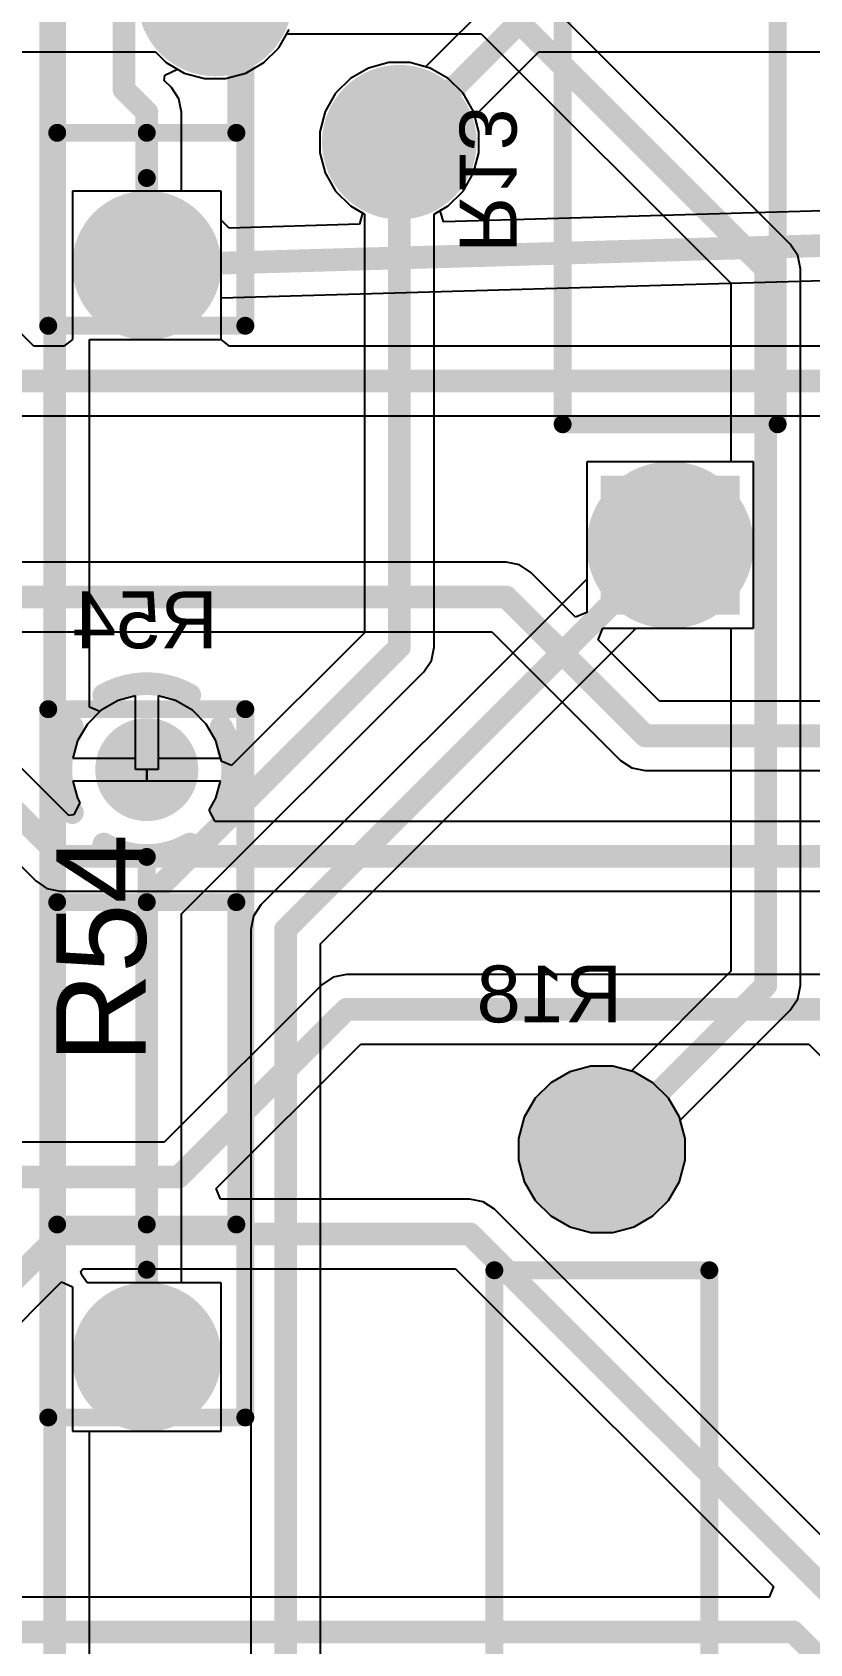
# Model space of a CAD drawing. Header units: inches. Extents: x -8.09 to -2.28, y -0.1 to 6.11.
# Drawn here: x -4.84 to -4.499, y 2.06 to 2.768 of the extents above; entities that cross this region are included whole.
import ezdxf

# ---------------------------------------------------------------- set-up
doc = ezdxf.new("R2010")
doc.units = ezdxf.units.IN
doc.header["$MEASUREMENT"] = 0
for name, color, linetype in [('BottomLayer', 5, 'Continuous'), ('BottomSolder', 6, 'Continuous'), ('InternalPlane1', 76, 'Continuous'), ('InternalPlane2', 16, 'Continuous'), ('Mechanical5', 56, 'Continuous'), ('MultiLayer', 9, 'Continuous'), ('PadHoleLayer', 156, 'Continuous'), ('TopLayer', 1, 'Continuous'), ('TopOverlay', 2, 'Continuous'), ('TopSolder', 216, 'Continuous'), ('ViaHoleLayer', 16, 'Continuous')]:
    doc.layers.add(name, color=color, linetype=linetype)
doc.styles.add('Arial', font='', dxfattribs={"height": 0.2})
doc.styles.get('Arial').set_extended_font_data('Arial')

# ---------------------------------------------------------------- blocks, each defined once
blk = doc.blocks.new('FP_CF18_MFG_37')
at = {"layer": 'BottomLayer'}
blk.add_hatch(color=5, dxfattribs=at).paths.add_polyline_path([(-0.15177, 0.02264), (-0.1065, 0.02264), (-0.1065, -0.02264), (-0.15177, -0.02264)])
h = blk.add_hatch(color=5, dxfattribs=at)
edge = h.paths.add_edge_path()
edge.add_arc((0.12913, 0), 0.02264, 0, 360)
at = {"layer": 'BottomSolder'}
blk.add_hatch(color=6, dxfattribs=at).paths.add_polyline_path([(-0.15177, 0.02264), (-0.1065, 0.02264), (-0.1065, -0.02264), (-0.15177, -0.02264)])
h = blk.add_hatch(color=6, dxfattribs=at)
edge = h.paths.add_edge_path()
edge.add_arc((0.12913, 0), 0.02264, 0, 360)
at = {"layer": 'InternalPlane1'}
h = blk.add_hatch(color=76, dxfattribs=at)
edge = h.paths.add_edge_path()
edge.add_arc((-0.12913, 0), 0.0328, 0, 360)
at = {"layer": 'InternalPlane2'}
h = blk.add_hatch(color=16, dxfattribs=at)
edge = h.paths.add_edge_path()
edge.add_arc((-0.12913, 0), 0.0328, 0, 360)
at = {"layer": 'MultiLayer'}
blk.add_hatch(color=9, dxfattribs=at).paths.add_polyline_path([(-0.15177, 0.02264), (-0.1065, 0.02264), (-0.1065, -0.02264), (-0.15177, -0.02264)])
h = blk.add_hatch(color=9, dxfattribs=at)
edge = h.paths.add_edge_path()
edge.add_arc((0.12913, 0), 0.02264, 0, 360)
at = {"layer": 'PadHoleLayer'}
h = blk.add_hatch(color=156, dxfattribs=at)
edge = h.paths.add_edge_path()
edge.add_arc((-0.12913, 0), 0.0128, 0, 360)
h = blk.add_hatch(color=156, dxfattribs=at)
edge = h.paths.add_edge_path()
edge.add_arc((0.12913, 0), 0.0128, 0, 360)
at = {"layer": 'TopLayer'}
blk.add_hatch(color=1, dxfattribs=at).paths.add_polyline_path([(-0.15177, 0.02264), (-0.1065, 0.02264), (-0.1065, -0.02264), (-0.15177, -0.02264)])
h = blk.add_hatch(color=1, dxfattribs=at)
edge = h.paths.add_edge_path()
edge.add_arc((0.12913, 0), 0.02264, 0, 360)
at = {"layer": 'TopSolder'}
blk.add_hatch(color=216, dxfattribs=at).paths.add_polyline_path([(-0.15177, 0.02264), (-0.1065, 0.02264), (-0.1065, -0.02264), (-0.15177, -0.02264)])
h = blk.add_hatch(color=216, dxfattribs=at)
edge = h.paths.add_edge_path()
edge.add_arc((0.12913, 0), 0.02264, 0, 360)
at = {"layer": 'InternalPlane1'}
for points in [[(0.11024, 0.03273, 0.01, 0.01, -0.267949), (0.14803, 0.03273, 0.01, 0.01, 0)], [(0.0964, -0.0189, 0.01, 0.01, -0.267949), (0.0964, 0.0189, 0.01, 0.01, 0)], [(0.16187, 0.0189, 0.01, 0.01, -0.267949), (0.16187, -0.0189, 0.01, 0.01, 0)], [(0.14803, -0.03273, 0.01, 0.01, -0.267949), (0.11024, -0.03273, 0.01, 0.01, 0)]]:
    blk.add_lwpolyline(points, format="xyseb", dxfattribs=at)
for points in [[(0.10774, 0.03273, 0.005, 0.005, 1), (0.11274, 0.03273, 0.005, 0.005, 1)], [(0.14553, 0.03273, 0.005, 0.005, 1), (0.15053, 0.03273, 0.005, 0.005, 1)], [(0.0939, 0.0189, 0.005, 0.005, 1), (0.0989, 0.0189, 0.005, 0.005, 1)], [(0.15937, 0.0189, 0.005, 0.005, 1), (0.16437, 0.0189, 0.005, 0.005, 1)], [(0.0939, -0.0189, 0.005, 0.005, 1), (0.0989, -0.0189, 0.005, 0.005, 1)], [(0.15937, -0.0189, 0.005, 0.005, 1), (0.16437, -0.0189, 0.005, 0.005, 1)], [(0.10774, -0.03273, 0.005, 0.005, 1), (0.11274, -0.03273, 0.005, 0.005, 1)], [(0.14553, -0.03273, 0.005, 0.005, 1), (0.15053, -0.03273, 0.005, 0.005, 1)]]:
    blk.add_lwpolyline(points, format="xyseb", close=True, dxfattribs=at)
at = {"layer": 'InternalPlane2'}
for points in [[(0.11024, 0.03273, 0.01, 0.01, -0.267949), (0.14803, 0.03273, 0.01, 0.01, 0)], [(0.0964, -0.0189, 0.01, 0.01, -0.267949), (0.0964, 0.0189, 0.01, 0.01, 0)], [(0.16187, 0.0189, 0.01, 0.01, -0.267949), (0.16187, -0.0189, 0.01, 0.01, 0)], [(0.14803, -0.03273, 0.01, 0.01, -0.267949), (0.11024, -0.03273, 0.01, 0.01, 0)]]:
    blk.add_lwpolyline(points, format="xyseb", dxfattribs=at)
for points in [[(0.10774, 0.03273, 0.005, 0.005, 1), (0.11274, 0.03273, 0.005, 0.005, 1)], [(0.14553, 0.03273, 0.005, 0.005, 1), (0.15053, 0.03273, 0.005, 0.005, 1)], [(0.0939, 0.0189, 0.005, 0.005, 1), (0.0989, 0.0189, 0.005, 0.005, 1)], [(0.15937, 0.0189, 0.005, 0.005, 1), (0.16437, 0.0189, 0.005, 0.005, 1)], [(0.0939, -0.0189, 0.005, 0.005, 1), (0.0989, -0.0189, 0.005, 0.005, 1)], [(0.15937, -0.0189, 0.005, 0.005, 1), (0.16437, -0.0189, 0.005, 0.005, 1)], [(0.10774, -0.03273, 0.005, 0.005, 1), (0.11274, -0.03273, 0.005, 0.005, 1)], [(0.14553, -0.03273, 0.005, 0.005, 1), (0.15053, -0.03273, 0.005, 0.005, 1)]]:
    blk.add_lwpolyline(points, format="xyseb", close=True, dxfattribs=at)
at = {"layer": 'Mechanical5'}
for points in [[(-0.15571, 0.04331, 0.00787, 0.00787, 0), (0.15571, 0.04331, 0.00787, 0.00787, 0)], [(-0.15571, 0.04331, 0.00787, 0.00787, 0), (-0.15571, -0.04331, 0.00787, 0.00787, 0)], [(0.15571, 0.04331, 0.00787, 0.00787, 0), (0.15571, -0.04331, 0.00787, 0.00787, 0)], [(-0.15571, -0.04331, 0.00787, 0.00787, 0), (0.15571, -0.04331, 0.00787, 0.00787, 0)]]:
    blk.add_lwpolyline(points, format="xyseb", dxfattribs=at)
for points in [[(-0.15768, 0.04331, 0.00394, 0.00394, 1), (-0.15374, 0.04331, 0.00394, 0.00394, 1)], [(-0.15768, 0.04331, 0.00394, 0.00394, 1), (-0.15374, 0.04331, 0.00394, 0.00394, 1)], [(0.15374, 0.04331, 0.00394, 0.00394, 1), (0.15768, 0.04331, 0.00394, 0.00394, 1)], [(0.15374, 0.04331, 0.00394, 0.00394, 1), (0.15768, 0.04331, 0.00394, 0.00394, 1)], [(-0.15768, -0.04331, 0.00394, 0.00394, 1), (-0.15374, -0.04331, 0.00394, 0.00394, 1)], [(-0.15768, -0.04331, 0.00394, 0.00394, 1), (-0.15374, -0.04331, 0.00394, 0.00394, 1)], [(0.15374, -0.04331, 0.00394, 0.00394, 1), (0.15768, -0.04331, 0.00394, 0.00394, 1)], [(0.15374, -0.04331, 0.00394, 0.00394, 1), (0.15768, -0.04331, 0.00394, 0.00394, 1)]]:
    blk.add_lwpolyline(points, format="xyseb", close=True, dxfattribs=at)
at = {"layer": 'TopOverlay'}
for points in [[(-0.07087, 0.03937, 0.00787, 0.00787, 0), (0.07087, 0.03937, 0.00787, 0.00787, 0)], [(-0.07087, 0.03937, 0.00787, 0.00787, 0), (-0.07087, -0.03937, 0.00787, 0.00787, 0)], [(0.07087, 0.03937, 0.00787, 0.00787, 0), (0.07087, -0.03937, 0.00787, 0.00787, 0)], [(-0.09075, 0, 0.00787, 0.00787, 0), (-0.07087, 0, 0.00787, 0.00787, 0)], [(0.07087, 0, 0.00787, 0.00787, 0), (0.09075, 0, 0.00787, 0.00787, 0)], [(-0.07087, -0.03937, 0.00787, 0.00787, 0), (0.07087, -0.03937, 0.00787, 0.00787, 0)]]:
    blk.add_lwpolyline(points, format="xyseb", dxfattribs=at)
for points in [[(-0.07283, 0.03937, 0.00394, 0.00394, 1), (-0.0689, 0.03937, 0.00394, 0.00394, 1)], [(-0.07283, 0.03937, 0.00394, 0.00394, 1), (-0.0689, 0.03937, 0.00394, 0.00394, 1)], [(0.0689, 0.03937, 0.00394, 0.00394, 1), (0.07283, 0.03937, 0.00394, 0.00394, 1)], [(0.0689, 0.03937, 0.00394, 0.00394, 1), (0.07283, 0.03937, 0.00394, 0.00394, 1)], [(-0.09272, 0, 0.00394, 0.00394, 1), (-0.08878, 0, 0.00394, 0.00394, 1)], [(-0.07283, 0, 0.00394, 0.00394, 1), (-0.0689, 0, 0.00394, 0.00394, 1)], [(0.0689, 0, 0.00394, 0.00394, 1), (0.07283, 0, 0.00394, 0.00394, 1)], [(0.08878, 0, 0.00394, 0.00394, 1), (0.09272, 0, 0.00394, 0.00394, 1)], [(-0.07283, -0.03937, 0.00394, 0.00394, 1), (-0.0689, -0.03937, 0.00394, 0.00394, 1)], [(-0.07283, -0.03937, 0.00394, 0.00394, 1), (-0.0689, -0.03937, 0.00394, 0.00394, 1)], [(0.0689, -0.03937, 0.00394, 0.00394, 1), (0.07283, -0.03937, 0.00394, 0.00394, 1)], [(0.0689, -0.03937, 0.00394, 0.00394, 1), (0.07283, -0.03937, 0.00394, 0.00394, 1)]]:
    blk.add_lwpolyline(points, format="xyseb", close=True, dxfattribs=at)
at = {"layer": 'Mechanical5', "style": 'Arial'}
blk.add_text('R54', height=0.03937, dxfattribs=at).set_placement((0, 0.00044))
blk = doc.blocks.new('RESA60_630X240_73')
at = {"layer": 'BottomLayer'}
blk.add_hatch(color=5, dxfattribs=at).paths.add_polyline_path([(-0.20374, 0.02657), (-0.15059, 0.02657), (-0.15059, -0.02657), (-0.20374, -0.02657)])
h = blk.add_hatch(color=5, dxfattribs=at)
edge = h.paths.add_edge_path()
edge.add_arc((0.17717, 0), 0.02657, 0, 360)
at = {"layer": 'BottomSolder'}
blk.add_hatch(color=6, dxfattribs=at).paths.add_polyline_path([(-0.20774, 0.03057), (-0.14659, 0.03057), (-0.14659, -0.03057), (-0.20774, -0.03057)])
h = blk.add_hatch(color=6, dxfattribs=at)
edge = h.paths.add_edge_path()
edge.add_arc((0.17717, 0), 0.03057, 0, 360)
at = {"layer": 'InternalPlane1'}
h = blk.add_hatch(color=76, dxfattribs=at)
edge = h.paths.add_edge_path()
edge.add_arc((-0.17717, 0), 0.03673, 0, 360)
h = blk.add_hatch(color=76, dxfattribs=at)
edge = h.paths.add_edge_path()
edge.add_arc((0.17717, 0), 0.03673, 0, 360)
at = {"layer": 'InternalPlane2'}
h = blk.add_hatch(color=16, dxfattribs=at)
edge = h.paths.add_edge_path()
edge.add_arc((-0.17717, 0), 0.03673, 0, 360)
h = blk.add_hatch(color=16, dxfattribs=at)
edge = h.paths.add_edge_path()
edge.add_arc((0.17717, 0), 0.03673, 0, 360)
at = {"layer": 'MultiLayer'}
blk.add_hatch(color=9, dxfattribs=at).paths.add_polyline_path([(-0.20374, 0.02657), (-0.15059, 0.02657), (-0.15059, -0.02657), (-0.20374, -0.02657)])
h = blk.add_hatch(color=9, dxfattribs=at)
edge = h.paths.add_edge_path()
edge.add_arc((0.17717, 0), 0.02657, 0, 360)
at = {"layer": 'PadHoleLayer'}
h = blk.add_hatch(color=156, dxfattribs=at)
edge = h.paths.add_edge_path()
edge.add_arc((-0.17717, 0), 0.01673, 0, 360)
h = blk.add_hatch(color=156, dxfattribs=at)
edge = h.paths.add_edge_path()
edge.add_arc((0.17717, 0), 0.01673, 0, 360)
at = {"layer": 'TopLayer'}
blk.add_hatch(color=1, dxfattribs=at).paths.add_polyline_path([(-0.20374, 0.02657), (-0.15059, 0.02657), (-0.15059, -0.02657), (-0.20374, -0.02657)])
h = blk.add_hatch(color=1, dxfattribs=at)
edge = h.paths.add_edge_path()
edge.add_arc((0.17717, 0), 0.02657, 0, 360)
at = {"layer": 'TopSolder'}
blk.add_hatch(color=216, dxfattribs=at).paths.add_polyline_path([(-0.20774, 0.03057), (-0.14659, 0.03057), (-0.14659, -0.03057), (-0.20774, -0.03057)])
h = blk.add_hatch(color=216, dxfattribs=at)
edge = h.paths.add_edge_path()
edge.add_arc((0.17717, 0), 0.03057, 0, 360)
at = {"layer": 'TopOverlay'}
for points in [[(-0.12402, 0.04724, 0.00787, 0.00787, 0), (0.12402, 0.04724, 0.00787, 0.00787, 0)], [(-0.12402, 0.04724, 0.00787, 0.00787, 0), (-0.12402, -0.04724, 0.00787, 0.00787, 0)], [(0.12402, 0.04724, 0.00787, 0.00787, 0), (0.12402, -0.04724, 0.00787, 0.00787, 0)], [(-0.12402, -0.04724, 0.00787, 0.00787, 0), (0.12402, -0.04724, 0.00787, 0.00787, 0)]]:
    blk.add_lwpolyline(points, format="xyseb", dxfattribs=at)
for points in [[(-0.12598, 0.04724, 0.00394, 0.00394, 1), (-0.12205, 0.04724, 0.00394, 0.00394, 1)], [(-0.12598, 0.04724, 0.00394, 0.00394, 1), (-0.12205, 0.04724, 0.00394, 0.00394, 1)], [(0.12205, 0.04724, 0.00394, 0.00394, 1), (0.12598, 0.04724, 0.00394, 0.00394, 1)], [(0.12205, 0.04724, 0.00394, 0.00394, 1), (0.12598, 0.04724, 0.00394, 0.00394, 1)], [(-0.12598, -0.04724, 0.00394, 0.00394, 1), (-0.12205, -0.04724, 0.00394, 0.00394, 1)], [(-0.12598, -0.04724, 0.00394, 0.00394, 1), (-0.12205, -0.04724, 0.00394, 0.00394, 1)], [(0.12205, -0.04724, 0.00394, 0.00394, 1), (0.12598, -0.04724, 0.00394, 0.00394, 1)], [(0.12205, -0.04724, 0.00394, 0.00394, 1), (0.12598, -0.04724, 0.00394, 0.00394, 1)]]:
    blk.add_lwpolyline(points, format="xyseb", close=True, dxfattribs=at)
blk = doc.blocks.new('FP_CF18_MFG_76')
at = {"layer": 'BottomLayer'}
blk.add_hatch(color=5, dxfattribs=at).paths.add_polyline_path([(-0.15177, 0.02264), (-0.1065, 0.02264), (-0.1065, -0.02264), (-0.15177, -0.02264)])
h = blk.add_hatch(color=5, dxfattribs=at)
edge = h.paths.add_edge_path()
edge.add_arc((0.12913, 0), 0.02264, 0, 360)
at = {"layer": 'BottomSolder'}
blk.add_hatch(color=6, dxfattribs=at).paths.add_polyline_path([(-0.15177, 0.02264), (-0.1065, 0.02264), (-0.1065, -0.02264), (-0.15177, -0.02264)])
h = blk.add_hatch(color=6, dxfattribs=at)
edge = h.paths.add_edge_path()
edge.add_arc((0.12913, 0), 0.02264, 0, 360)
at = {"layer": 'InternalPlane1'}
h = blk.add_hatch(color=76, dxfattribs=at)
edge = h.paths.add_edge_path()
edge.add_arc((-0.12913, 0), 0.0328, 0, 360)
at = {"layer": 'InternalPlane2'}
h = blk.add_hatch(color=16, dxfattribs=at)
edge = h.paths.add_edge_path()
edge.add_arc((-0.12913, 0), 0.0328, 0, 360)
at = {"layer": 'MultiLayer'}
blk.add_hatch(color=9, dxfattribs=at).paths.add_polyline_path([(-0.15177, 0.02264), (-0.1065, 0.02264), (-0.1065, -0.02264), (-0.15177, -0.02264)])
h = blk.add_hatch(color=9, dxfattribs=at)
edge = h.paths.add_edge_path()
edge.add_arc((0.12913, 0), 0.02264, 0, 360)
at = {"layer": 'PadHoleLayer'}
h = blk.add_hatch(color=156, dxfattribs=at)
edge = h.paths.add_edge_path()
edge.add_arc((-0.12913, 0), 0.0128, 0, 360)
h = blk.add_hatch(color=156, dxfattribs=at)
edge = h.paths.add_edge_path()
edge.add_arc((0.12913, 0), 0.0128, 0, 360)
at = {"layer": 'TopLayer'}
blk.add_hatch(color=1, dxfattribs=at).paths.add_polyline_path([(-0.15177, 0.02264), (-0.1065, 0.02264), (-0.1065, -0.02264), (-0.15177, -0.02264)])
h = blk.add_hatch(color=1, dxfattribs=at)
edge = h.paths.add_edge_path()
edge.add_arc((0.12913, 0), 0.02264, 0, 360)
at = {"layer": 'TopSolder'}
blk.add_hatch(color=216, dxfattribs=at).paths.add_polyline_path([(-0.15177, 0.02264), (-0.1065, 0.02264), (-0.1065, -0.02264), (-0.15177, -0.02264)])
h = blk.add_hatch(color=216, dxfattribs=at)
edge = h.paths.add_edge_path()
edge.add_arc((0.12913, 0), 0.02264, 0, 360)
at = {"layer": 'InternalPlane1'}
for points in [[(0.11024, 0.03273, 0.01, 0.01, -0.267949), (0.14803, 0.03273, 0.01, 0.01, 0)], [(0.0964, -0.0189, 0.01, 0.01, -0.267949), (0.0964, 0.0189, 0.01, 0.01, 0)], [(0.16187, 0.0189, 0.01, 0.01, -0.267949), (0.16187, -0.0189, 0.01, 0.01, 0)], [(0.14803, -0.03273, 0.01, 0.01, -0.267949), (0.11024, -0.03273, 0.01, 0.01, 0)]]:
    blk.add_lwpolyline(points, format="xyseb", dxfattribs=at)
for points in [[(0.10774, 0.03273, 0.005, 0.005, 1), (0.11274, 0.03273, 0.005, 0.005, 1)], [(0.14553, 0.03273, 0.005, 0.005, 1), (0.15053, 0.03273, 0.005, 0.005, 1)], [(0.0939, 0.0189, 0.005, 0.005, 1), (0.0989, 0.0189, 0.005, 0.005, 1)], [(0.15937, 0.0189, 0.005, 0.005, 1), (0.16437, 0.0189, 0.005, 0.005, 1)], [(0.0939, -0.0189, 0.005, 0.005, 1), (0.0989, -0.0189, 0.005, 0.005, 1)], [(0.15937, -0.0189, 0.005, 0.005, 1), (0.16437, -0.0189, 0.005, 0.005, 1)], [(0.10774, -0.03273, 0.005, 0.005, 1), (0.11274, -0.03273, 0.005, 0.005, 1)], [(0.14553, -0.03273, 0.005, 0.005, 1), (0.15053, -0.03273, 0.005, 0.005, 1)]]:
    blk.add_lwpolyline(points, format="xyseb", close=True, dxfattribs=at)
at = {"layer": 'InternalPlane2'}
for points in [[(0.11024, 0.03273, 0.01, 0.01, -0.267949), (0.14803, 0.03273, 0.01, 0.01, 0)], [(0.0964, -0.0189, 0.01, 0.01, -0.267949), (0.0964, 0.0189, 0.01, 0.01, 0)], [(0.16187, 0.0189, 0.01, 0.01, -0.267949), (0.16187, -0.0189, 0.01, 0.01, 0)], [(0.14803, -0.03273, 0.01, 0.01, -0.267949), (0.11024, -0.03273, 0.01, 0.01, 0)]]:
    blk.add_lwpolyline(points, format="xyseb", dxfattribs=at)
for points in [[(0.10774, 0.03273, 0.005, 0.005, 1), (0.11274, 0.03273, 0.005, 0.005, 1)], [(0.14553, 0.03273, 0.005, 0.005, 1), (0.15053, 0.03273, 0.005, 0.005, 1)], [(0.0939, 0.0189, 0.005, 0.005, 1), (0.0989, 0.0189, 0.005, 0.005, 1)], [(0.15937, 0.0189, 0.005, 0.005, 1), (0.16437, 0.0189, 0.005, 0.005, 1)], [(0.0939, -0.0189, 0.005, 0.005, 1), (0.0989, -0.0189, 0.005, 0.005, 1)], [(0.15937, -0.0189, 0.005, 0.005, 1), (0.16437, -0.0189, 0.005, 0.005, 1)], [(0.10774, -0.03273, 0.005, 0.005, 1), (0.11274, -0.03273, 0.005, 0.005, 1)], [(0.14553, -0.03273, 0.005, 0.005, 1), (0.15053, -0.03273, 0.005, 0.005, 1)]]:
    blk.add_lwpolyline(points, format="xyseb", close=True, dxfattribs=at)
at = {"layer": 'Mechanical5'}
for points in [[(-0.15571, 0.04331, 0.00787, 0.00787, 0), (-0.15571, -0.04331, 0.00787, 0.00787, 0)], [(-0.15571, 0.04331, 0.00787, 0.00787, 0), (0.15571, 0.04331, 0.00787, 0.00787, 0)], [(0.15571, 0.04331, 0.00787, 0.00787, 0), (0.15571, -0.04331, 0.00787, 0.00787, 0)], [(-0.15571, -0.04331, 0.00787, 0.00787, 0), (0.15571, -0.04331, 0.00787, 0.00787, 0)]]:
    blk.add_lwpolyline(points, format="xyseb", dxfattribs=at)
for points in [[(-0.15768, 0.04331, 0.00394, 0.00394, 1), (-0.15374, 0.04331, 0.00394, 0.00394, 1)], [(-0.15768, 0.04331, 0.00394, 0.00394, 1), (-0.15374, 0.04331, 0.00394, 0.00394, 1)], [(0.15374, 0.04331, 0.00394, 0.00394, 1), (0.15768, 0.04331, 0.00394, 0.00394, 1)], [(0.15374, 0.04331, 0.00394, 0.00394, 1), (0.15768, 0.04331, 0.00394, 0.00394, 1)], [(-0.15768, -0.04331, 0.00394, 0.00394, 1), (-0.15374, -0.04331, 0.00394, 0.00394, 1)], [(-0.15768, -0.04331, 0.00394, 0.00394, 1), (-0.15374, -0.04331, 0.00394, 0.00394, 1)], [(0.15374, -0.04331, 0.00394, 0.00394, 1), (0.15768, -0.04331, 0.00394, 0.00394, 1)], [(0.15374, -0.04331, 0.00394, 0.00394, 1), (0.15768, -0.04331, 0.00394, 0.00394, 1)]]:
    blk.add_lwpolyline(points, format="xyseb", close=True, dxfattribs=at)
at = {"layer": 'TopOverlay'}
for points in [[(-0.07087, 0.03937, 0.00787, 0.00787, 0), (-0.07087, -0.03937, 0.00787, 0.00787, 0)], [(-0.07087, 0.03937, 0.00787, 0.00787, 0), (0.07087, 0.03937, 0.00787, 0.00787, 0)], [(0.07087, 0.03937, 0.00787, 0.00787, 0), (0.07087, -0.03937, 0.00787, 0.00787, 0)], [(-0.09075, 0, 0.00787, 0.00787, 0), (-0.07087, 0, 0.00787, 0.00787, 0)], [(0.07087, 0, 0.00787, 0.00787, 0), (0.09075, 0, 0.00787, 0.00787, 0)], [(-0.07087, -0.03937, 0.00787, 0.00787, 0), (0.07087, -0.03937, 0.00787, 0.00787, 0)]]:
    blk.add_lwpolyline(points, format="xyseb", dxfattribs=at)
for points in [[(-0.07283, 0.03937, 0.00394, 0.00394, 1), (-0.0689, 0.03937, 0.00394, 0.00394, 1)], [(-0.07283, 0.03937, 0.00394, 0.00394, 1), (-0.0689, 0.03937, 0.00394, 0.00394, 1)], [(0.0689, 0.03937, 0.00394, 0.00394, 1), (0.07283, 0.03937, 0.00394, 0.00394, 1)], [(0.0689, 0.03937, 0.00394, 0.00394, 1), (0.07283, 0.03937, 0.00394, 0.00394, 1)], [(-0.09272, 0, 0.00394, 0.00394, 1), (-0.08878, 0, 0.00394, 0.00394, 1)], [(-0.07283, 0, 0.00394, 0.00394, 1), (-0.0689, 0, 0.00394, 0.00394, 1)], [(0.0689, 0, 0.00394, 0.00394, 1), (0.07283, 0, 0.00394, 0.00394, 1)], [(0.08878, 0, 0.00394, 0.00394, 1), (0.09272, 0, 0.00394, 0.00394, 1)], [(-0.07283, -0.03937, 0.00394, 0.00394, 1), (-0.0689, -0.03937, 0.00394, 0.00394, 1)], [(-0.07283, -0.03937, 0.00394, 0.00394, 1), (-0.0689, -0.03937, 0.00394, 0.00394, 1)], [(0.0689, -0.03937, 0.00394, 0.00394, 1), (0.07283, -0.03937, 0.00394, 0.00394, 1)], [(0.0689, -0.03937, 0.00394, 0.00394, 1), (0.07283, -0.03937, 0.00394, 0.00394, 1)]]:
    blk.add_lwpolyline(points, format="xyseb", close=True, dxfattribs=at)
at = {"layer": 'Mechanical5', "style": 'Arial'}
blk.add_text('R15', height=0.03937, dxfattribs=at).set_placement((0, 0.00044))
blk = doc.blocks.new('RESA60_630X240_78')
at = {"layer": 'BottomLayer'}
blk.add_hatch(color=5, dxfattribs=at).paths.add_polyline_path([(-0.20374, 0.02657), (-0.15059, 0.02657), (-0.15059, -0.02657), (-0.20374, -0.02657)])
h = blk.add_hatch(color=5, dxfattribs=at)
edge = h.paths.add_edge_path()
edge.add_arc((0.17717, 0), 0.02657, 0, 360)
at = {"layer": 'BottomSolder'}
blk.add_hatch(color=6, dxfattribs=at).paths.add_polyline_path([(-0.20774, 0.03057), (-0.14659, 0.03057), (-0.14659, -0.03057), (-0.20774, -0.03057)])
h = blk.add_hatch(color=6, dxfattribs=at)
edge = h.paths.add_edge_path()
edge.add_arc((0.17717, 0), 0.03057, 0, 360)
at = {"layer": 'InternalPlane1'}
h = blk.add_hatch(color=76, dxfattribs=at)
edge = h.paths.add_edge_path()
edge.add_arc((-0.17717, 0), 0.03673, 0, 360)
h = blk.add_hatch(color=76, dxfattribs=at)
edge = h.paths.add_edge_path()
edge.add_arc((0.17717, 0), 0.03673, 0, 360)
at = {"layer": 'InternalPlane2'}
h = blk.add_hatch(color=16, dxfattribs=at)
edge = h.paths.add_edge_path()
edge.add_arc((-0.17717, 0), 0.03673, 0, 360)
h = blk.add_hatch(color=16, dxfattribs=at)
edge = h.paths.add_edge_path()
edge.add_arc((0.17717, 0), 0.03673, 0, 360)
at = {"layer": 'MultiLayer'}
blk.add_hatch(color=9, dxfattribs=at).paths.add_polyline_path([(-0.20374, 0.02657), (-0.15059, 0.02657), (-0.15059, -0.02657), (-0.20374, -0.02657)])
h = blk.add_hatch(color=9, dxfattribs=at)
edge = h.paths.add_edge_path()
edge.add_arc((0.17717, 0), 0.02657, 0, 360)
at = {"layer": 'PadHoleLayer'}
h = blk.add_hatch(color=156, dxfattribs=at)
edge = h.paths.add_edge_path()
edge.add_arc((-0.17717, 0), 0.01673, 0, 360)
h = blk.add_hatch(color=156, dxfattribs=at)
edge = h.paths.add_edge_path()
edge.add_arc((0.17717, 0), 0.01673, 0, 360)
at = {"layer": 'TopLayer'}
blk.add_hatch(color=1, dxfattribs=at).paths.add_polyline_path([(-0.20374, 0.02657), (-0.15059, 0.02657), (-0.15059, -0.02657), (-0.20374, -0.02657)])
h = blk.add_hatch(color=1, dxfattribs=at)
edge = h.paths.add_edge_path()
edge.add_arc((0.17717, 0), 0.02657, 0, 360)
at = {"layer": 'TopSolder'}
blk.add_hatch(color=216, dxfattribs=at).paths.add_polyline_path([(-0.20774, 0.03057), (-0.14659, 0.03057), (-0.14659, -0.03057), (-0.20774, -0.03057)])
h = blk.add_hatch(color=216, dxfattribs=at)
edge = h.paths.add_edge_path()
edge.add_arc((0.17717, 0), 0.03057, 0, 360)
at = {"layer": 'TopOverlay'}
for points in [[(-0.12402, 0.04724, 0.00787, 0.00787, 0), (-0.12402, -0.04724, 0.00787, 0.00787, 0)], [(-0.12402, 0.04724, 0.00787, 0.00787, 0), (0.12402, 0.04724, 0.00787, 0.00787, 0)], [(0.12402, 0.04724, 0.00787, 0.00787, 0), (0.12402, -0.04724, 0.00787, 0.00787, 0)], [(-0.12402, -0.04724, 0.00787, 0.00787, 0), (0.12402, -0.04724, 0.00787, 0.00787, 0)]]:
    blk.add_lwpolyline(points, format="xyseb", dxfattribs=at)
for points in [[(-0.12598, 0.04724, 0.00394, 0.00394, 1), (-0.12205, 0.04724, 0.00394, 0.00394, 1)], [(-0.12598, 0.04724, 0.00394, 0.00394, 1), (-0.12205, 0.04724, 0.00394, 0.00394, 1)], [(0.12205, 0.04724, 0.00394, 0.00394, 1), (0.12598, 0.04724, 0.00394, 0.00394, 1)], [(0.12205, 0.04724, 0.00394, 0.00394, 1), (0.12598, 0.04724, 0.00394, 0.00394, 1)], [(-0.12598, -0.04724, 0.00394, 0.00394, 1), (-0.12205, -0.04724, 0.00394, 0.00394, 1)], [(-0.12598, -0.04724, 0.00394, 0.00394, 1), (-0.12205, -0.04724, 0.00394, 0.00394, 1)], [(0.12205, -0.04724, 0.00394, 0.00394, 1), (0.12598, -0.04724, 0.00394, 0.00394, 1)], [(0.12205, -0.04724, 0.00394, 0.00394, 1), (0.12598, -0.04724, 0.00394, 0.00394, 1)]]:
    blk.add_lwpolyline(points, format="xyseb", close=True, dxfattribs=at)

msp = doc.modelspace()

# ---------------------------------------------------------------- hatches: boundary and pattern name
at = {"layer": 'BottomLayer'}
h = msp.add_hatch(color=5, dxfattribs=at)
edge = h.paths.add_edge_path()
edge.add_arc((-4.76, 2.783), 0.025, 0, 360)
h = msp.add_hatch(color=5, dxfattribs=at)
edge = h.paths.add_edge_path()
edge.add_arc((-4.679, 2.72), 0.025, 0, 360)
at = {"layer": 'BottomSolder'}
h = msp.add_hatch(color=6, dxfattribs=at)
edge = h.paths.add_edge_path()
edge.add_arc((-4.76, 2.783), 0.029, 0, 360)
h = msp.add_hatch(color=6, dxfattribs=at)
edge = h.paths.add_edge_path()
edge.add_arc((-4.679, 2.72), 0.029, 0, 360)
at = {"layer": 'InternalPlane1'}
h = msp.add_hatch(color=76, dxfattribs=at)
edge = h.paths.add_edge_path()
edge.add_arc((-4.76, 2.783), 0.034, 0, 360)
h = msp.add_hatch(color=76, dxfattribs=at)
edge = h.paths.add_edge_path()
edge.add_arc((-4.679, 2.72), 0.034, 0, 360)
at = {"layer": 'InternalPlane2'}
h = msp.add_hatch(color=16, dxfattribs=at)
edge = h.paths.add_edge_path()
edge.add_arc((-4.76, 2.783), 0.034, 0, 360)
h = msp.add_hatch(color=16, dxfattribs=at)
edge = h.paths.add_edge_path()
edge.add_arc((-4.679, 2.72), 0.034, 0, 360)
at = {"layer": 'TopLayer'}
h = msp.add_hatch(color=1, dxfattribs=at)
edge = h.paths.add_edge_path()
edge.add_arc((-4.76, 2.783), 0.025, 0, 360)
h = msp.add_hatch(color=1, dxfattribs=at)
edge = h.paths.add_edge_path()
edge.add_arc((-4.679, 2.72), 0.025, 0, 360)
at = {"layer": 'TopSolder'}
h = msp.add_hatch(color=216, dxfattribs=at)
edge = h.paths.add_edge_path()
edge.add_arc((-4.76, 2.783), 0.029, 0, 360)
h = msp.add_hatch(color=216, dxfattribs=at)
edge = h.paths.add_edge_path()
edge.add_arc((-4.679, 2.72), 0.029, 0, 360)
at = {"layer": 'ViaHoleLayer'}
h = msp.add_hatch(color=16, dxfattribs=at)
edge = h.paths.add_edge_path()
edge.add_arc((-4.679, 2.72), 0.014, 0, 360)

# ---------------------------------------------------------------- linework, layer by layer
at = {"layer": 'BottomLayer'}
for p, q in [((-4.63481, 2.78581), (-4.66748, 2.75315)), ((-4.73199, 2.76151), (-4.72739, 2.76949)), ((-4.91472, 2.75971), (-4.7862, 2.75971)), ((-4.7862, 2.75971), (-4.78149, 2.75499)), ((-4.73851, 2.75499), (-4.73199, 2.76151)), ((-4.64585, 2.73152), (-4.61766, 2.75971)), ((-4.61766, 2.75971), (-3.39273, 2.75971)), ((-4.78149, 2.75499), (-4.77351, 2.75039)), ((-4.77351, 2.75039), (-4.76461, 2.748)), ((-4.75539, 2.748), (-4.74649, 2.75039)), ((-4.74649, 2.75039), (-4.73851, 2.75499)), ((-4.69251, 2.75261), (-4.70049, 2.74801)), ((-4.68361, 2.755), (-4.69251, 2.75261)), ((-4.67439, 2.755), (-4.68361, 2.755)), ((-4.66748, 2.75315), (-4.67439, 2.755)), ((-4.76461, 2.748), (-4.75539, 2.748)), ((-4.70049, 2.74801), (-4.70701, 2.74149)), ((-4.70701, 2.74149), (-4.71161, 2.73351)), ((-4.71161, 2.73351), (-4.714, 2.72461)), ((-4.644, 2.72461), (-4.64585, 2.73152)), ((-4.714, 2.72461), (-4.714, 2.71539)), ((-4.644, 2.71539), (-4.644, 2.72461)), ((-4.714, 2.71539), (-4.71161, 2.70649)), ((-4.64639, 2.70649), (-4.644, 2.71539)), ((-4.71161, 2.70649), (-4.70701, 2.69851)), ((-4.65099, 2.69851), (-4.64639, 2.70649)), ((-4.75736, 2.6985), (-4.82264, 2.6985)), ((-4.82264, 2.6985), (-4.82264, 2.63323)), ((-4.75736, 2.68571), (-4.75736, 2.6985)), ((-4.70701, 2.69851), (-4.70049, 2.69199)), ((-4.37545, 2.69329), (-4.65966, 2.68498)), ((-4.65751, 2.69199), (-4.65099, 2.69851)), ((-4.75378, 2.68223), (-4.75736, 2.68571)), ((-4.70049, 2.69199), (-4.6952, 2.68894)), ((-4.6952, 2.68894), (-4.69647, 2.6839)), ((-4.66107, 2.68994), (-4.65751, 2.69199)), ((-4.65966, 2.68498), (-4.66107, 2.68994)), ((-4.69647, 2.6839), (-4.75378, 2.68223)), ((-4.83967, 2.63029), (-4.88519, 2.67581)), ((-4.75736, 2.65152), (-4.37478, 2.66271)), ((-4.75736, 2.63323), (-4.75736, 2.65152)), ((-4.82642, 2.63029), (-4.83967, 2.63029)), ((-4.82264, 2.63323), (-4.82642, 2.63029)), ((-4.75358, 2.63029), (-4.75736, 2.63323)), ((-4.476, 2.63029), (-4.75358, 2.63029)), ((-4.846, 2.59971), (-4.48233, 2.59971)), ((-4.52343, 2.57941), (-4.59657, 2.57941)), ((-4.59657, 2.57941), (-4.59657, 2.51327)), ((-4.52343, 2.50626), (-4.52343, 2.57941)), ((-4.632, 2.53529), (-4.89819, 2.53529)), ((-4.62615, 2.53413), (-4.632, 2.53529)), ((-4.62119, 2.53081), (-4.62615, 2.53413)), ((-4.60157, 2.5112), (-4.62119, 2.53081)), ((-4.59657, 2.51327), (-4.60157, 2.5112)), ((-4.89819, 2.50471), (-4.63833, 2.50471)), ((-4.63833, 2.50471), (-4.58181, 2.44819)), ((-4.59163, 2.50126), (-4.58956, 2.50626)), ((-4.56467, 2.47429), (-4.59163, 2.50126)), ((-4.58956, 2.50626), (-4.52343, 2.50626)), ((-4.82431, 2.42394), (-4.88119, 2.48081)), ((-4.8026, 2.47455), (-4.81004, 2.47025)), ((-4.795, 2.47658), (-4.8026, 2.47455)), ((-4.795, 2.44913), (-4.795, 2.47658)), ((-4.7774, 2.47455), (-4.785, 2.47658)), ((-4.785, 2.47658), (-4.785, 2.44913)), ((-4.76996, 2.47025), (-4.7774, 2.47455)), ((-4.3625, 2.47429), (-4.56467, 2.47429)), ((-4.81004, 2.47025), (-4.81612, 2.46417)), ((-4.76388, 2.46417), (-4.76996, 2.47025)), ((-4.81612, 2.46417), (-4.82041, 2.45673)), ((-4.75959, 2.45673), (-4.76388, 2.46417)), ((-4.89833, 2.45471), (-4.83881, 2.39519)), ((-4.82041, 2.45673), (-4.82245, 2.44913)), ((-4.75755, 2.44913), (-4.75959, 2.45673)), ((-4.82245, 2.44913), (-4.795, 2.44913)), ((-4.785, 2.44913), (-4.75755, 2.44913)), ((-4.58181, 2.44819), (-4.57685, 2.44487)), ((-4.57685, 2.44487), (-4.571, 2.44371)), ((-4.79, 2.43913), (-4.82245, 2.43913)), ((-4.82245, 2.43913), (-4.82041, 2.43154)), ((-4.79, 2.43913), (-4.79, 2.44413)), ((-4.79, 2.44413), (-4.79, 2.44413)), ((-4.79, 2.44413), (-4.79, 2.43913)), ((-4.75755, 2.43913), (-4.79, 2.43913)), ((-4.75959, 2.43154), (-4.75755, 2.43913)), ((-4.571, 2.44371), (-4.14758, 2.44371)), ((-4.82041, 2.43154), (-4.81937, 2.42973)), ((-4.76261, 2.42629), (-4.75959, 2.43154)), ((-4.822, 2.42428), (-4.82431, 2.42394)), ((-4.81937, 2.42973), (-4.822, 2.42428)), ((-4.75994, 2.42129), (-4.76261, 2.42629)), ((-4.12983, 2.42129), (-4.75994, 2.42129)), ((-4.83881, 2.39519), (-4.83385, 2.39187)), ((-4.83385, 2.39187), (-4.828, 2.39071)), ((-4.828, 2.39071), (-3.684, 2.39071)), ((-4.70811, 2.35287), (-4.71307, 2.34956)), ((-4.70226, 2.35404), (-4.70811, 2.35287)), ((-4.49274, 2.35404), (-4.70226, 2.35404)), ((-4.71307, 2.34956), (-4.78233, 2.28029)), ((-4.75946, 2.25991), (-4.69592, 2.32345)), ((-4.69592, 2.32345), (-4.49908, 2.32345)), ((-4.49908, 2.32345), (-4.36829, 2.19267)), ((-4.60412, 2.31125), (-4.61246, 2.30643)), ((-4.59482, 2.31374), (-4.60412, 2.31125)), ((-4.58518, 2.31374), (-4.59482, 2.31374)), ((-4.57588, 2.31125), (-4.58518, 2.31374)), ((-4.56754, 2.30643), (-4.57588, 2.31125)), ((-4.61246, 2.30643), (-4.61927, 2.29962)), ((-4.56073, 2.29962), (-4.56754, 2.30643)), ((-4.61927, 2.29962), (-4.62408, 2.29128)), ((-4.55592, 2.29128), (-4.56073, 2.29962)), ((-4.62408, 2.29128), (-4.62657, 2.28198)), ((-4.55343, 2.28198), (-4.55592, 2.29128)), ((-4.62657, 2.28198), (-4.62657, 2.27235)), ((-4.55343, 2.27235), (-4.55343, 2.28198)), ((-4.78233, 2.28029), (-4.91472, 2.28029)), ((-4.62657, 2.27235), (-4.62408, 2.26305)), ((-4.55592, 2.26305), (-4.55343, 2.27235)), ((-4.62408, 2.26305), (-4.61927, 2.25471)), ((-4.56073, 2.25471), (-4.55592, 2.26305)), ((-4.75754, 2.25529), (-4.75946, 2.25991)), ((-4.648, 2.25529), (-4.75754, 2.25529)), ((-4.64215, 2.25413), (-4.648, 2.25529)), ((-4.63719, 2.25081), (-4.64215, 2.25413)), ((-4.61927, 2.25471), (-4.61246, 2.2479)), ((-4.56754, 2.2479), (-4.56073, 2.25471)), ((-4.34927, 1.9629), (-4.63719, 2.25081)), ((-4.61246, 2.2479), (-4.60412, 2.24308)), ((-4.57588, 2.24308), (-4.56754, 2.2479)), ((-4.60412, 2.24308), (-4.59482, 2.24059)), ((-4.59482, 2.24059), (-4.58518, 2.24059)), ((-4.58518, 2.24059), (-4.57588, 2.24308)), ((-4.88219, 2.16419), (-4.82748, 2.2189)), ((-4.82748, 2.2189), (-4.82264, 2.21666)), ((-4.81892, 2.2235), (-4.81815, 2.22471)), ((-4.8187, 2.22222), (-4.81892, 2.2235)), ((-4.81618, 2.2185), (-4.8187, 2.22222)), ((-4.81815, 2.22471), (-4.65433, 2.22471)), ((-4.75736, 2.2185), (-4.81618, 2.2185)), ((-4.75736, 2.15323), (-4.75736, 2.2185)), ((-4.65433, 2.22471), (-4.51454, 2.08491)), ((-4.82264, 2.21666), (-4.82264, 2.21427)), ((-4.82264, 2.21427), (-4.82264, 2.15323)), ((-4.82264, 2.15323), (-4.75736, 2.15323)), ((-4.51454, 2.08491), (-4.51646, 2.08029)), ((-4.51646, 2.08029), (-4.91472, 2.08029))]:
    msp.add_line(p, q, dxfattribs=at)
for points in [[(-4.679, 2.72, 0.01, 0.01, 0), (-4.624, 2.775, 0.01, 0.01, 0)], [(-4.79, 2.66587, 0.01, 0.01, 0), (-4.375, 2.678, 0.01, 0.01, 0)], [(-4.846, 2.615, 0.01, 0.01, 0), (-4.476, 2.615, 0.01, 0.01, 0)], [(-4.935, 2.52, 0.01, 0.01, 0), (-4.632, 2.52, 0.01, 0.01, 0)], [(-4.632, 2.52, 0.01, 0.01, 0), (-4.571, 2.459, 0.01, 0.01, 0)], [(-4.892, 2.47, 0.01, 0.01, 0), (-4.828, 2.406, 0.01, 0.01, 0)], [(-4.571, 2.459, 0.01, 0.01, 0), (-4.116, 2.459, 0.01, 0.01, 0)], [(-4.828, 2.406, 0.01, 0.01, 0), (-3.684, 2.406, 0.01, 0.01, 0)], [(-4.776, 2.265, 0.01, 0.01, 0), (-4.70226, 2.33874, 0.01, 0.01, 0)], [(-4.70226, 2.33874, 0.01, 0.01, 0), (-4.49274, 2.33874, 0.01, 0.01, 0)], [(-5.4095, 2.265, 0.01, 0.01, 0), (-4.776, 2.265, 0.01, 0.01, 0)], [(-4.893, 2.175, 0.01, 0.01, 0), (-4.828, 2.24, 0.01, 0.01, 0)], [(-4.828, 2.24, 0.01, 0.01, 0), (-4.648, 2.24, 0.01, 0.01, 0)], [(-4.648, 2.24, 0.01, 0.01, 0), (-4.345, 1.937, 0.01, 0.01, 0)], [(-4.956, 2.065, 0.01, 0.01, 0), (-4.506, 2.065, 0.01, 0.01, 0)], [(-4.506, 2.065, 0.01, 0.01, 0), (-4.356, 1.915, 0.01, 0.01, 0)]]:
    msp.add_lwpolyline(points, format="xyseb", dxfattribs=at)
for points in [[(-4.6815, 2.72, 0.005, 0.005, 1), (-4.6765, 2.72, 0.005, 0.005, 1)], [(-4.7925, 2.66587, 0.005, 0.005, 1), (-4.7875, 2.66587, 0.005, 0.005, 1)], [(-4.6345, 2.52, 0.005, 0.005, 1), (-4.6295, 2.52, 0.005, 0.005, 1)], [(-4.6345, 2.52, 0.005, 0.005, 1), (-4.6295, 2.52, 0.005, 0.005, 1)], [(-4.5735, 2.459, 0.005, 0.005, 1), (-4.5685, 2.459, 0.005, 0.005, 1)], [(-4.5735, 2.459, 0.005, 0.005, 1), (-4.5685, 2.459, 0.005, 0.005, 1)], [(-4.8305, 2.406, 0.005, 0.005, 1), (-4.8255, 2.406, 0.005, 0.005, 1)], [(-4.8305, 2.406, 0.005, 0.005, 1), (-4.8255, 2.406, 0.005, 0.005, 1)], [(-4.70476, 2.33874, 0.005, 0.005, 1), (-4.69976, 2.33874, 0.005, 0.005, 1)], [(-4.70476, 2.33874, 0.005, 0.005, 1), (-4.69976, 2.33874, 0.005, 0.005, 1)], [(-4.7785, 2.265, 0.005, 0.005, 1), (-4.7735, 2.265, 0.005, 0.005, 1)], [(-4.7785, 2.265, 0.005, 0.005, 1), (-4.7735, 2.265, 0.005, 0.005, 1)], [(-4.8305, 2.24, 0.005, 0.005, 1), (-4.8255, 2.24, 0.005, 0.005, 1)], [(-4.8305, 2.24, 0.005, 0.005, 1), (-4.8255, 2.24, 0.005, 0.005, 1)], [(-4.6505, 2.24, 0.005, 0.005, 1), (-4.6455, 2.24, 0.005, 0.005, 1)], [(-4.6505, 2.24, 0.005, 0.005, 1), (-4.6455, 2.24, 0.005, 0.005, 1)], [(-4.5085, 2.065, 0.005, 0.005, 1), (-4.5035, 2.065, 0.005, 0.005, 1)], [(-4.5085, 2.065, 0.005, 0.005, 1), (-4.5035, 2.065, 0.005, 0.005, 1)]]:
    msp.add_lwpolyline(points, format="xyseb", close=True, dxfattribs=at)
at = {"layer": 'TopLayer'}
for p, q in [((-4.50719, 2.67514), (-4.62586, 2.79381)), ((-4.73199, 2.76151), (-4.72842, 2.76771)), ((-4.72842, 2.76771), (-4.64301, 2.76771)), ((-4.64301, 2.76771), (-4.53329, 2.65799)), ((-4.73851, 2.75499), (-4.73199, 2.76151)), ((-4.78237, 2.74717), (-4.782, 2.74951)), ((-4.782, 2.74951), (-4.77653, 2.75213)), ((-4.77653, 2.75213), (-4.77351, 2.75039)), ((-4.77351, 2.75039), (-4.76461, 2.748)), ((-4.75539, 2.748), (-4.74649, 2.75039)), ((-4.74649, 2.75039), (-4.73851, 2.75499)), ((-4.69251, 2.75261), (-4.70049, 2.74801)), ((-4.68361, 2.755), (-4.69251, 2.75261)), ((-4.67439, 2.755), (-4.68361, 2.755)), ((-4.66549, 2.75261), (-4.67439, 2.755)), ((-4.65751, 2.74801), (-4.66549, 2.75261)), ((-4.77919, 2.74398), (-4.78237, 2.74717)), ((-4.77587, 2.73902), (-4.77919, 2.74398)), ((-4.76461, 2.748), (-4.75539, 2.748)), ((-4.70049, 2.74801), (-4.70701, 2.74149)), ((-4.65099, 2.74149), (-4.65751, 2.74801)), ((-4.77471, 2.73317), (-4.77587, 2.73902)), ((-4.70701, 2.74149), (-4.71161, 2.73351)), ((-4.64639, 2.73351), (-4.65099, 2.74149)), ((-4.77471, 2.6985), (-4.77471, 2.73317)), ((-4.71161, 2.73351), (-4.714, 2.72461)), ((-4.644, 2.72461), (-4.64639, 2.73351)), ((-4.714, 2.72461), (-4.714, 2.71539)), ((-4.644, 2.71539), (-4.644, 2.72461)), ((-4.714, 2.71539), (-4.71161, 2.70649)), ((-4.64639, 2.70649), (-4.644, 2.71539)), ((-4.71161, 2.70649), (-4.70701, 2.69851)), ((-4.65099, 2.69851), (-4.64639, 2.70649)), ((-4.75736, 2.6985), (-4.77471, 2.6985)), ((-4.75736, 2.63323), (-4.75736, 2.6985)), ((-4.70701, 2.69851), (-4.70049, 2.69199)), ((-4.65751, 2.69199), (-4.65099, 2.69851)), ((-4.70049, 2.69199), (-4.69429, 2.68842)), ((-4.69429, 2.68842), (-4.69429, 2.50433)), ((-4.66371, 2.68842), (-4.65751, 2.69199)), ((-4.66371, 2.498), (-4.66371, 2.68842)), ((-4.50387, 2.67018), (-4.50719, 2.67514)), ((-4.50271, 2.66432), (-4.50387, 2.67018)), ((-4.50271, 2.34917), (-4.50271, 2.66432)), ((-4.53329, 2.65799), (-4.53329, 2.57941)), ((-4.81518, 2.47165), (-4.81518, 2.63323)), ((-4.81518, 2.63323), (-4.75736, 2.63323)), ((-4.53329, 2.57941), (-4.59657, 2.57941)), ((-4.59657, 2.57941), (-4.59657, 2.52789)), ((-4.59657, 2.52789), (-4.73981, 2.38465)), ((-4.69429, 2.50433), (-4.75274, 2.44589)), ((-4.71371, 2.3675), (-4.57495, 2.50626)), ((-4.57495, 2.50626), (-4.53329, 2.50626)), ((-4.53329, 2.50626), (-4.53329, 2.3555)), ((-4.66487, 2.49215), (-4.66371, 2.498)), ((-4.77471, 2.38067), (-4.66819, 2.48719)), ((-4.66819, 2.48719), (-4.66487, 2.49215)), ((-4.8026, 2.47455), (-4.81004, 2.47025)), ((-4.795, 2.47658), (-4.8026, 2.47455)), ((-4.795, 2.44413), (-4.795, 2.47658)), ((-4.7774, 2.47455), (-4.785, 2.47658)), ((-4.785, 2.47658), (-4.785, 2.44413)), ((-4.76996, 2.47025), (-4.7774, 2.47455)), ((-4.81056, 2.46973), (-4.81518, 2.47165)), ((-4.81004, 2.47025), (-4.81056, 2.46973)), ((-4.76388, 2.46417), (-4.76996, 2.47025)), ((-4.75959, 2.45673), (-4.76388, 2.46417)), ((-4.75736, 2.44843), (-4.75959, 2.45673)), ((-4.75736, 2.4478), (-4.75736, 2.44843)), ((-4.75274, 2.44589), (-4.75736, 2.4478)), ((-4.785, 2.44413), (-4.795, 2.44413)), ((-4.73981, 2.38465), (-4.74313, 2.37969)), ((-4.77471, 2.2185), (-4.77471, 2.38067)), ((-4.74313, 2.37969), (-4.74429, 2.37383)), ((-4.74429, 2.37383), (-4.74429, 1.99292)), ((-4.71371, 1.96963), (-4.71371, 2.3675)), ((-4.53329, 2.3555), (-4.57719, 2.3116)), ((-4.50387, 2.34331), (-4.50271, 2.34917)), ((-4.55557, 2.28997), (-4.50719, 2.33835)), ((-4.50719, 2.33835), (-4.50387, 2.34331)), ((-4.60412, 2.31125), (-4.61246, 2.30643)), ((-4.59482, 2.31374), (-4.60412, 2.31125)), ((-4.58518, 2.31374), (-4.59482, 2.31374)), ((-4.57719, 2.3116), (-4.58518, 2.31374)), ((-4.61246, 2.30643), (-4.61927, 2.29962)), ((-4.61927, 2.29962), (-4.62408, 2.29128)), ((-4.62408, 2.29128), (-4.62657, 2.28198)), ((-4.55343, 2.28198), (-4.55557, 2.28997)), ((-4.62657, 2.28198), (-4.62657, 2.27235)), ((-4.55343, 2.27235), (-4.55343, 2.28198)), ((-4.62657, 2.27235), (-4.62408, 2.26305)), ((-4.55592, 2.26305), (-4.55343, 2.27235)), ((-4.62408, 2.26305), (-4.61927, 2.25471)), ((-4.56073, 2.25471), (-4.55592, 2.26305)), ((-4.61927, 2.25471), (-4.61246, 2.2479)), ((-4.56754, 2.2479), (-4.56073, 2.25471)), ((-4.61246, 2.2479), (-4.60412, 2.24308)), ((-4.57588, 2.24308), (-4.56754, 2.2479)), ((-4.60412, 2.24308), (-4.59482, 2.24059)), ((-4.59482, 2.24059), (-4.58518, 2.24059)), ((-4.58518, 2.24059), (-4.57588, 2.24308)), ((-4.75736, 2.2185), (-4.77471, 2.2185)), ((-4.75736, 2.15323), (-4.75736, 2.2185)), ((-4.81518, 1.98124), (-4.81518, 2.15323)), ((-4.81518, 2.15323), (-4.75736, 2.15323))]:
    msp.add_line(p, q, dxfattribs=at)
for points in [[(-4.83047, 1.97057, 0.01, 0.01, 0), (-4.83047, 3.41547, 0.01, 0.01, 0)], [(-4.8, 2.74317, 0.01, 0.01, 0), (-4.8, 2.823, 0.01, 0.01, 0)], [(-4.63668, 2.783, 0.01, 0.01, 0), (-4.518, 2.66432, 0.01, 0.01, 0)], [(-4.8, 2.74317, 0.01, 0.01, 0), (-4.79, 2.73317, 0.01, 0.01, 0)], [(-4.79, 2.66587, 0.01, 0.01, 0), (-4.79, 2.73317, 0.01, 0.01, 0)], [(-4.679, 2.498, 0.01, 0.01, 0), (-4.679, 2.72, 0.01, 0.01, 0)], [(-4.518, 2.34917, 0.01, 0.01, 0), (-4.518, 2.66432, 0.01, 0.01, 0)], [(-4.729, 2.37383, 0.01, 0.01, 0), (-4.56, 2.54283, 0.01, 0.01, 0)], [(-4.79, 2.387, 0.01, 0.01, 0), (-4.679, 2.498, 0.01, 0.01, 0)], [(-4.79, 2.18587, 0.01, 0.01, 0), (-4.79, 2.387, 0.01, 0.01, 0)], [(-4.729, 1.36, 0.01, 0.01, 0), (-4.729, 2.37383, 0.01, 0.01, 0)], [(-4.59, 2.27717, 0.01, 0.01, 0), (-4.518, 2.34917, 0.01, 0.01, 0)]]:
    msp.add_lwpolyline(points, format="xyseb", dxfattribs=at)
for points in [[(-4.8025, 2.74317, 0.005, 0.005, 1), (-4.7975, 2.74317, 0.005, 0.005, 1)], [(-4.8025, 2.74317, 0.005, 0.005, 1), (-4.7975, 2.74317, 0.005, 0.005, 1)], [(-4.7925, 2.73317, 0.005, 0.005, 1), (-4.7875, 2.73317, 0.005, 0.005, 1)], [(-4.7925, 2.73317, 0.005, 0.005, 1), (-4.7875, 2.73317, 0.005, 0.005, 1)], [(-4.6815, 2.72, 0.005, 0.005, 1), (-4.6765, 2.72, 0.005, 0.005, 1)], [(-4.7925, 2.66587, 0.005, 0.005, 1), (-4.7875, 2.66587, 0.005, 0.005, 1)], [(-4.5205, 2.66432, 0.005, 0.005, 1), (-4.5155, 2.66432, 0.005, 0.005, 1)], [(-4.5205, 2.66432, 0.005, 0.005, 1), (-4.5155, 2.66432, 0.005, 0.005, 1)], [(-4.5625, 2.54283, 0.005, 0.005, 1), (-4.5575, 2.54283, 0.005, 0.005, 1)], [(-4.6815, 2.498, 0.005, 0.005, 1), (-4.6765, 2.498, 0.005, 0.005, 1)], [(-4.6815, 2.498, 0.005, 0.005, 1), (-4.6765, 2.498, 0.005, 0.005, 1)], [(-4.7925, 2.387, 0.005, 0.005, 1), (-4.7875, 2.387, 0.005, 0.005, 1)], [(-4.7925, 2.387, 0.005, 0.005, 1), (-4.7875, 2.387, 0.005, 0.005, 1)], [(-4.7315, 2.37383, 0.005, 0.005, 1), (-4.7265, 2.37383, 0.005, 0.005, 1)], [(-4.7315, 2.37383, 0.005, 0.005, 1), (-4.7265, 2.37383, 0.005, 0.005, 1)], [(-4.5205, 2.34917, 0.005, 0.005, 1), (-4.5155, 2.34917, 0.005, 0.005, 1)], [(-4.5205, 2.34917, 0.005, 0.005, 1), (-4.5155, 2.34917, 0.005, 0.005, 1)], [(-4.5925, 2.27717, 0.005, 0.005, 1), (-4.5875, 2.27717, 0.005, 0.005, 1)], [(-4.7925, 2.18587, 0.005, 0.005, 1), (-4.7875, 2.18587, 0.005, 0.005, 1)]]:
    msp.add_lwpolyline(points, format="xyseb", close=True, dxfattribs=at)

# ---------------------------------------------------------------- block references
at = {"rotation": 90}
for name, p in [('FP_CF18_MFG_76', (-4.79, 2.795)), ('RESA60_630X240_78', (-4.56, 2.72)), ('FP_CF18_MFG_37', (-4.79, 2.315)), ('RESA60_630X240_73', (-4.59, 2.1))]:
    msp.add_blockref(name, p, dxfattribs=at)

# ---------------------------------------------------------------- texts
at = {"layer": 'TopOverlay', "style": 'Arial', "text_generation_flag": 2}
msp.add_text('R13', height=0.025, rotation=270, dxfattribs=at).set_placement((-4.6525, 2.67138))
for s, p in [('R54', (-4.75882, 2.4975)), ('R18', (-4.581, 2.333))]:
    msp.add_text(s, height=0.025, dxfattribs=at).set_placement(p)

doc.saveas('drawing.dxf')
